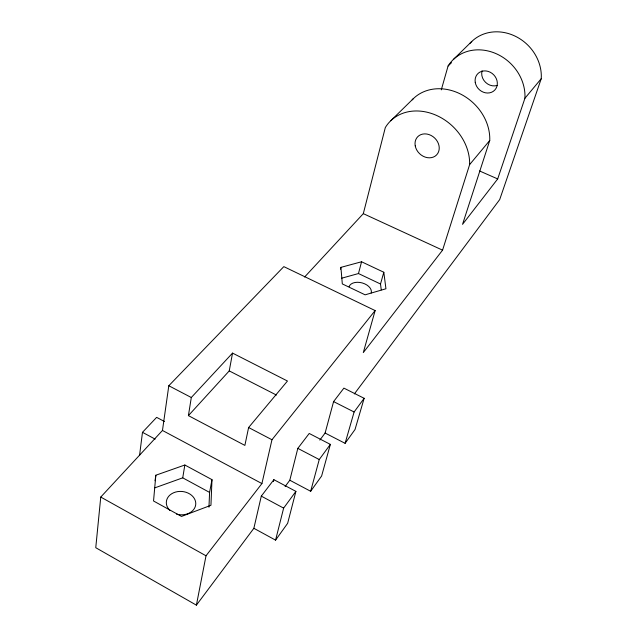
<?xml version="1.0" encoding="UTF-8"?>
<svg xmlns="http://www.w3.org/2000/svg" width="637" height="637" viewBox="0 0 637 637"><rect width="100%" height="100%" fill="white"/><g stroke="black" fill="none" stroke-linecap="round" stroke-linejoin="round"><path stroke-width="0.96" d="M211.986 479.653L210.943 505.292L181.513 516.432L153.541 500.993L155.834 475.226L184.841 465.01L211.986 479.653L209.589 492.417L208.96 507.203M412.163 99.85A46.676 39.303 42.9 0 1 461.268 94.419A46.676 39.303 42.9 0 1 489.749 140.466L469.628 164.601L442.564 250.166L363.305 352.579L375.137 310.577L283.823 266.624L168.805 385.751L162.467 430.461L100.757 497.059L95.757 547.701L196.395 605.15L253.868 528.296L261.297 496.127L273.878 479.677L295.902 491.382L287.645 523.319L275.566 540.136L253.868 528.296M139.535 455.582L142.481 432.324L156.638 417.354L164.457 421.503M155.054 480.76L155.834 475.226M188.409 415.627L191.307 397.512L232.537 353.097L287.462 381.03L248.605 427.531L244.879 445.406L188.409 415.627L229.24 370.901L232.537 353.097M154.934 487.815L182.731 477.838L184.841 465.01M196.395 605.15L206.014 555.79L261.918 483.571L271.967 439.745L375.137 310.577M273.432 481.564L273.878 479.677M340.453 269.196L340.906 267.365L361.569 261.767L383.808 272.254L385.942 288.768L365.112 294.827L342.316 283.911L340.906 267.365M289.811 480.234L297.821 448.368L309.216 433.463L330.356 444.387L321.621 476.006L310.657 491.278L289.811 480.234L285.097 486.541M275.566 540.136L283.632 508.119L295.902 491.382M304.605 277.023L363.313 213.65L385.313 127.575A48.436 39.916 42.8 0 1 436.186 115.273A48.436 39.916 42.8 0 1 469.628 164.601M341.679 278.202L358.472 273.544L361.569 261.767M325.109 433.041L333.589 401.597L343.892 388.124L364.149 398.3L355.032 429.497L345.095 443.328L325.109 433.041L319.83 440.103M310.657 491.278L319.241 459.548L330.356 444.387M381.245 289.859L380.512 284.006L383.808 272.254M441.298 89.849L448.066 66.033L451.498 62.665M345.095 443.328L354.108 411.996L364.149 398.3M489.749 140.466L462.542 224.343L497.688 178.933L524.928 98.257L541.243 78.685A42.177 37.448 43.5 0 0 515.58 36.365A42.177 37.448 43.5 0 0 469.907 43.427M541.243 78.685L499.695 199.588L354.355 393.937M390.776 120.727L413.509 98.48M453.321 59.536L471.802 41.445M479.526 170.947L497.688 178.933M363.313 213.65L442.564 250.166M358.472 273.544L380.512 284.006M333.589 401.597L354.108 411.996M229.24 370.901L276.418 395.051M297.821 448.368L319.241 459.548M168.805 385.751L191.307 397.512M248.605 427.531L271.967 439.745M162.467 430.461L261.918 483.571M142.481 432.324L155.149 439.124M261.297 496.127L283.632 508.119M182.731 477.838L209.589 492.417M100.757 497.059L206.014 555.79M349.092 286.706A11.498 7.27 15 0 1 362.294 282.963A11.498 7.27 15 0 1 371.212 293.012M448.066 66.033A43.603 38.077 43.3 0 1 495.371 53.349A43.603 38.077 43.3 0 1 524.928 98.257M170.039 510.532A14.762 11.689 5.1 0 1 175.565 492.067A14.762 11.689 5.1 0 1 195.766 503.222A14.762 11.689 5.1 0 1 176.481 514.091M497.21 85.43A11.649 10.296 44 0 1 485.545 82.34A11.649 10.296 44 0 1 482.066 70.795M475.234 82.316A11.8 10.359 43.9 0 0 493.261 91.362A11.8 10.359 43.9 0 0 490.148 72.196A11.8 10.359 43.9 0 0 475.234 82.316M415.236 145.905A13.114 10.869 43.2 0 0 435.055 156.2A13.114 10.869 43.2 0 0 431.09 135.458A13.114 10.869 43.2 0 0 415.236 145.905"/></g></svg>
